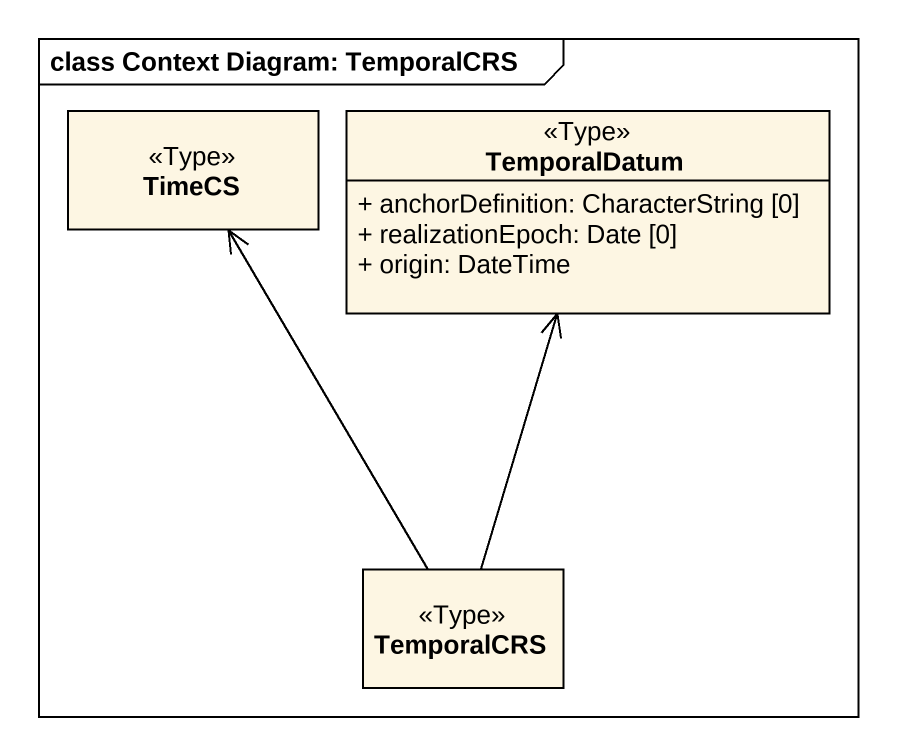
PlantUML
@startuml
mainframe class Context Diagram: TemporalCRS
hide circle
hide empty members
skinparam classAttributeIconSize 0
class TimeCS <<Type>>
class TemporalDatum <<Type>> {
  + anchorDefinition: CharacterString [0]
  + realizationEpoch: Date [0]
  + origin: DateTime
}
class TemporalCRS <<Type>>
TemporalCRS -up-> TimeCS
TemporalCRS -up-> TemporalDatum
@enduml
